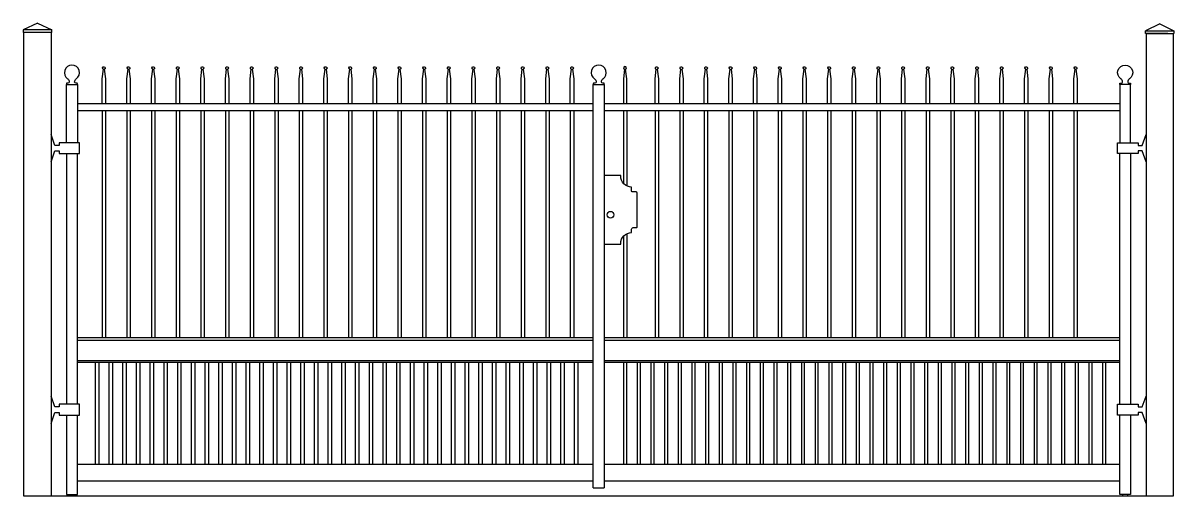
# Model space of a CAD drawing. Header units: millimetres. Extents: x 19.77 to 23.97, y 30.42 to 32.15.
import ezdxf

# ---------------------------------------------------------------- set-up
doc = ezdxf.new("R2010")
doc.units = ezdxf.units.MM

# ---------------------------------------------------------------- blocks, each defined once
blk = doc.blocks.new('*U77')
at = {"color": 0}
for p, q in [((0.1, 1.727), (0.0477, 1.7019)), ((0.1, 1.727), (0.1523, 1.7019)), ((0.1523, 1.7019), (0.0477, 1.7019)), ((0.0477, 1.7019), (0.0477, 1.6918)), ((0.1523, 1.6918), (0.0477, 1.6918)), ((0.05, 1.6918), (0.05, 0)), ((0.15, 1.6918), (0.15, 0)), ((0.1523, 1.6918), (0.1523, 1.7019)), ((4.1998, 1.7235), (4.1477, 1.6985)), ((4.1477, 1.6884), (4.1477, 1.6985)), ((4.1477, 1.6985), (4.252, 1.6985)), ((4.1497, 1.6884), (4.1477, 1.6884)), ((4.1497, 1.6884), (4.25, 1.6884)), ((4.23, 1.6884), (4.1497, 1.6884)), ((4.15, 1.6884), (4.15, 0)), ((4.1998, 1.7235), (4.252, 1.6985)), ((4.252, 1.6884), (4.25, 1.6884)), ((4.25, 0), (4.25, 1.6884)), ((4.252, 1.6985), (4.252, 1.6884)), ((0.2063, 1.2901), (0.2063, 1.5029)), ((0.2463, 1.5029), (0.2463, 1.2901)), ((2.1308, 0.0301), (2.1308, 1.5029)), ((2.1708, 1.5029), (2.1708, 0.0301)), ((4.0537, 1.5029), (4.0537, 1.2901)), ((4.0937, 1.2901), (4.0937, 1.5029)), ((0.2463, 1.4328), (2.1308, 1.4328)), ((2.1708, 1.4328), (4.0537, 1.4328)), ((0.2463, 1.4078), (2.1308, 1.4078)), ((2.1708, 1.4078), (4.0537, 1.4078)), ((2.2406, 1.4078), (2.2406, 1.1418)), ((2.2528, 1.4078), (2.2528, 1.1322)), ((0.2063, 1.2501), (0.2063, 0.3349)), ((0.2463, 0.3349), (0.2463, 1.2501)), ((4.0537, 0.3349), (4.0537, 1.2501)), ((4.0937, 1.2501), (4.0937, 0.3349)), ((2.2406, 0.9481), (2.2406, 0.5779)), ((2.2528, 0.9577), (2.2528, 0.5779)), ((2.1308, 0.5779), (0.2463, 0.5779)), ((0.2463, 0.5695), (2.1308, 0.5695)), ((4.0537, 0.5779), (2.1708, 0.5779)), ((2.1708, 0.5695), (4.0537, 0.5695)), ((0.2463, 0.495), (2.1308, 0.495)), ((2.1308, 0.487), (0.2463, 0.487)), ((2.1708, 0.495), (4.0537, 0.495)), ((4.0537, 0.487), (2.1708, 0.487)), ((0.2063, 0.2949), (0.2063, 0.0051)), ((0.2463, 0.0051), (0.2463, 0.2949)), ((4.0537, 0.0051), (4.0537, 0.2949)), ((4.0937, 0.2949), (4.0937, 0.0051)), ((2.1308, 0.1151), (0.2463, 0.1151)), ((4.0537, 0.1151), (2.1708, 0.1151)), ((0.2463, 0.055), (2.1308, 0.055)), ((2.1708, 0.055), (4.0537, 0.055)), ((0.2063, 0.0051), (0.2463, 0.0051)), ((0.2163, 0), (0.2163, 0.0051)), ((0.2363, 0.0051), (0.2363, 0)), ((2.1308, 0.0301), (2.1708, 0.0301)), ((4.0937, 0.0051), (4.0537, 0.0051)), ((4.0637, 0.0051), (4.0637, 0)), ((4.0837, 0), (4.0837, 0.0051)), ((0.05, 0), (4.25, 0))]:
    blk.add_line(p, q, dxfattribs=at)
at = {"ltscale": 0.0025}
for p, q in [((0.3369, 1.4078), (0.3369, 0.5779)), ((0.3491, 1.4078), (0.3491, 0.5779)), ((0.4269, 1.4078), (0.4269, 0.5779)), ((0.4391, 1.4078), (0.4391, 0.5779)), ((0.5169, 1.4078), (0.5169, 0.5779)), ((0.5291, 1.4078), (0.5291, 0.5779)), ((0.6069, 1.4078), (0.6069, 0.5779)), ((0.6191, 1.4078), (0.6191, 0.5779)), ((0.6969, 1.4078), (0.6969, 0.5779)), ((0.7091, 1.4078), (0.7091, 0.5779)), ((0.7869, 1.4078), (0.7869, 0.5779)), ((0.7991, 1.4078), (0.7991, 0.5779)), ((0.8769, 1.4078), (0.8769, 0.5779)), ((0.8891, 1.4078), (0.8891, 0.5779)), ((0.9669, 1.4078), (0.9669, 0.5779)), ((0.9791, 1.4078), (0.9791, 0.5779)), ((1.0569, 1.4078), (1.0569, 0.5779)), ((1.0691, 1.4078), (1.0691, 0.5779)), ((1.1469, 1.4078), (1.1469, 0.5779)), ((1.1591, 1.4078), (1.1591, 0.5779)), ((1.2369, 1.4078), (1.2369, 0.5779)), ((1.2491, 1.4078), (1.2491, 0.5779)), ((1.3269, 1.4078), (1.3269, 0.5779)), ((1.3391, 1.4078), (1.3391, 0.5779)), ((1.4169, 1.4078), (1.4169, 0.5779)), ((1.4291, 1.4078), (1.4291, 0.5779)), ((1.5069, 1.4078), (1.5069, 0.5779)), ((1.5191, 1.4078), (1.5191, 0.5779)), ((1.5969, 1.4078), (1.5969, 0.5779)), ((1.6091, 1.4078), (1.6091, 0.5779)), ((1.6869, 1.4078), (1.6869, 0.5779)), ((1.6991, 1.4078), (1.6991, 0.5779)), ((1.7769, 1.4078), (1.7769, 0.5779)), ((1.7891, 1.4078), (1.7891, 0.5779)), ((1.8669, 1.4078), (1.8669, 0.5779)), ((1.8791, 1.4078), (1.8791, 0.5779)), ((1.9569, 1.4078), (1.9569, 0.5779)), ((1.9691, 1.4078), (1.9691, 0.5779)), ((2.0469, 1.4078), (2.0469, 0.5779)), ((2.0591, 1.4078), (2.0591, 0.5779)), ((2.3563, 1.4078), (2.3563, 0.5779)), ((2.3685, 1.4078), (2.3685, 0.5779)), ((2.4463, 1.4078), (2.4463, 0.5779)), ((2.4585, 1.4078), (2.4585, 0.5779)), ((2.5363, 1.4078), (2.5363, 0.5779)), ((2.5485, 1.4078), (2.5485, 0.5779)), ((2.6263, 1.4078), (2.6263, 0.5779)), ((2.6385, 1.4078), (2.6385, 0.5779)), ((2.7163, 1.4078), (2.7163, 0.5779)), ((2.7285, 1.4078), (2.7285, 0.5779)), ((2.8063, 1.4078), (2.8063, 0.5779)), ((2.8185, 1.4078), (2.8185, 0.5779)), ((2.8963, 1.4078), (2.8963, 0.5779)), ((2.9085, 1.4078), (2.9085, 0.5779)), ((2.9863, 1.4078), (2.9863, 0.5779)), ((2.9985, 1.4078), (2.9985, 0.5779)), ((3.0763, 1.4078), (3.0763, 0.5779)), ((3.0885, 1.4078), (3.0885, 0.5779)), ((3.1663, 1.4078), (3.1663, 0.5779)), ((3.1785, 1.4078), (3.1785, 0.5779)), ((3.2563, 1.4078), (3.2563, 0.5779)), ((3.2685, 1.4078), (3.2685, 0.5779)), ((3.3463, 1.4078), (3.3463, 0.5779)), ((3.3585, 1.4078), (3.3585, 0.5779)), ((3.4363, 1.4078), (3.4363, 0.5779)), ((3.4485, 1.4078), (3.4485, 0.5779)), ((3.5263, 1.4078), (3.5263, 0.5779)), ((3.5385, 1.4078), (3.5385, 0.5779)), ((3.6163, 1.4078), (3.6163, 0.5779)), ((3.6285, 1.4078), (3.6285, 0.5779)), ((3.7063, 1.4078), (3.7063, 0.5779)), ((3.7185, 1.4078), (3.7185, 0.5779)), ((3.7963, 1.4078), (3.7963, 0.5779)), ((3.8085, 1.4078), (3.8085, 0.5779)), ((3.8863, 1.4078), (3.8863, 0.5779)), ((3.8985, 1.4078), (3.8985, 0.5779))]:
    blk.add_line(p, q, dxfattribs=at)
for p, q in [((0.3127, 0.115), (0.3127, 0.487)), ((0.3247, 0.487), (0.3247, 0.115)), ((0.3627, 0.115), (0.3627, 0.487)), ((0.3747, 0.487), (0.3747, 0.115)), ((0.4127, 0.115), (0.4127, 0.487)), ((0.4247, 0.487), (0.4247, 0.115)), ((0.4627, 0.115), (0.4627, 0.487)), ((0.4747, 0.487), (0.4747, 0.115)), ((0.5127, 0.115), (0.5127, 0.487)), ((0.5247, 0.487), (0.5247, 0.115)), ((0.5627, 0.115), (0.5627, 0.487)), ((0.5747, 0.487), (0.5747, 0.115)), ((0.6127, 0.115), (0.6127, 0.487)), ((0.6247, 0.487), (0.6247, 0.115)), ((0.6627, 0.115), (0.6627, 0.487)), ((0.6747, 0.487), (0.6747, 0.115)), ((0.7127, 0.115), (0.7127, 0.487)), ((0.7247, 0.487), (0.7247, 0.115)), ((0.7627, 0.115), (0.7627, 0.487)), ((0.7747, 0.487), (0.7747, 0.115)), ((0.8127, 0.115), (0.8127, 0.487)), ((0.8247, 0.487), (0.8247, 0.115)), ((0.8627, 0.115), (0.8627, 0.487)), ((0.8747, 0.487), (0.8747, 0.115)), ((0.9127, 0.115), (0.9127, 0.487)), ((0.9247, 0.487), (0.9247, 0.115)), ((0.9627, 0.115), (0.9627, 0.487)), ((0.9747, 0.487), (0.9747, 0.115)), ((1.0127, 0.115), (1.0127, 0.487)), ((1.0247, 0.487), (1.0247, 0.115)), ((1.0627, 0.115), (1.0627, 0.487)), ((1.0747, 0.487), (1.0747, 0.115)), ((1.1127, 0.115), (1.1127, 0.487)), ((1.1247, 0.487), (1.1247, 0.115)), ((1.1627, 0.115), (1.1627, 0.487)), ((1.1747, 0.487), (1.1747, 0.115)), ((1.2127, 0.115), (1.2127, 0.487)), ((1.2247, 0.487), (1.2247, 0.115)), ((1.2627, 0.115), (1.2627, 0.487)), ((1.2747, 0.487), (1.2747, 0.115)), ((1.3127, 0.115), (1.3127, 0.487)), ((1.3247, 0.487), (1.3247, 0.115)), ((1.3627, 0.115), (1.3627, 0.487)), ((1.3747, 0.487), (1.3747, 0.115)), ((1.4127, 0.115), (1.4127, 0.487)), ((1.4247, 0.487), (1.4247, 0.115)), ((1.4627, 0.115), (1.4627, 0.487)), ((1.4747, 0.487), (1.4747, 0.115)), ((1.5127, 0.115), (1.5127, 0.487)), ((1.5247, 0.487), (1.5247, 0.115)), ((1.5627, 0.115), (1.5627, 0.487)), ((1.5747, 0.487), (1.5747, 0.115)), ((1.6127, 0.115), (1.6127, 0.487)), ((1.6247, 0.487), (1.6247, 0.115)), ((1.6627, 0.115), (1.6627, 0.487)), ((1.6747, 0.487), (1.6747, 0.115)), ((1.7127, 0.115), (1.7127, 0.487)), ((1.7247, 0.487), (1.7247, 0.115)), ((1.7627, 0.115), (1.7627, 0.487)), ((1.7747, 0.487), (1.7747, 0.115)), ((1.8127, 0.115), (1.8127, 0.487)), ((1.8247, 0.487), (1.8247, 0.115)), ((1.8627, 0.115), (1.8627, 0.487)), ((1.8747, 0.487), (1.8747, 0.115)), ((1.9127, 0.115), (1.9127, 0.487)), ((1.9247, 0.487), (1.9247, 0.115)), ((1.9627, 0.115), (1.9627, 0.487)), ((1.9747, 0.487), (1.9747, 0.115)), ((2.0127, 0.115), (2.0127, 0.487)), ((2.0247, 0.487), (2.0247, 0.115)), ((2.0627, 0.115), (2.0627, 0.487)), ((2.0747, 0.487), (2.0747, 0.115)), ((2.2408, 0.487), (2.2408, 0.115)), ((2.2528, 0.115), (2.2528, 0.487)), ((2.2908, 0.487), (2.2908, 0.115)), ((2.3028, 0.115), (2.3028, 0.487)), ((2.3408, 0.487), (2.3408, 0.115)), ((2.3528, 0.115), (2.3528, 0.487)), ((2.3908, 0.487), (2.3908, 0.115)), ((2.4028, 0.115), (2.4028, 0.487)), ((2.4408, 0.487), (2.4408, 0.115)), ((2.4528, 0.115), (2.4528, 0.487)), ((2.4908, 0.487), (2.4908, 0.115)), ((2.5028, 0.115), (2.5028, 0.487)), ((2.5408, 0.487), (2.5408, 0.115)), ((2.5528, 0.115), (2.5528, 0.487)), ((2.5908, 0.487), (2.5908, 0.115)), ((2.6028, 0.115), (2.6028, 0.487)), ((2.6408, 0.487), (2.6408, 0.115)), ((2.6528, 0.115), (2.6528, 0.487)), ((2.6908, 0.487), (2.6908, 0.115)), ((2.7028, 0.115), (2.7028, 0.487)), ((2.7408, 0.487), (2.7408, 0.115)), ((2.7528, 0.115), (2.7528, 0.487)), ((2.7908, 0.487), (2.7908, 0.115)), ((2.8028, 0.115), (2.8028, 0.487)), ((2.8408, 0.487), (2.8408, 0.115)), ((2.8528, 0.115), (2.8528, 0.487)), ((2.8908, 0.487), (2.8908, 0.115)), ((2.9028, 0.115), (2.9028, 0.487)), ((2.9408, 0.487), (2.9408, 0.115)), ((2.9528, 0.115), (2.9528, 0.487)), ((2.9908, 0.487), (2.9908, 0.115)), ((3.0028, 0.115), (3.0028, 0.487)), ((3.0408, 0.487), (3.0408, 0.115)), ((3.0528, 0.115), (3.0528, 0.487)), ((3.0908, 0.487), (3.0908, 0.115)), ((3.1028, 0.115), (3.1028, 0.487)), ((3.1408, 0.487), (3.1408, 0.115)), ((3.1528, 0.115), (3.1528, 0.487)), ((3.1908, 0.487), (3.1908, 0.115)), ((3.2028, 0.115), (3.2028, 0.487)), ((3.2408, 0.487), (3.2408, 0.115)), ((3.2528, 0.115), (3.2528, 0.487)), ((3.2908, 0.487), (3.2908, 0.115)), ((3.3028, 0.115), (3.3028, 0.487)), ((3.3408, 0.487), (3.3408, 0.115)), ((3.3528, 0.115), (3.3528, 0.487)), ((3.3908, 0.487), (3.3908, 0.115)), ((3.4028, 0.115), (3.4028, 0.487)), ((3.4408, 0.487), (3.4408, 0.115)), ((3.4528, 0.115), (3.4528, 0.487)), ((3.4908, 0.487), (3.4908, 0.115)), ((3.5028, 0.115), (3.5028, 0.487)), ((3.5408, 0.487), (3.5408, 0.115)), ((3.5528, 0.115), (3.5528, 0.487)), ((3.5908, 0.487), (3.5908, 0.115)), ((3.6028, 0.115), (3.6028, 0.487)), ((3.6408, 0.487), (3.6408, 0.115)), ((3.6528, 0.115), (3.6528, 0.487)), ((3.6908, 0.487), (3.6908, 0.115)), ((3.7028, 0.115), (3.7028, 0.487)), ((3.7408, 0.487), (3.7408, 0.115)), ((3.7528, 0.115), (3.7528, 0.487)), ((3.7908, 0.487), (3.7908, 0.115)), ((3.8028, 0.115), (3.8028, 0.487)), ((3.8408, 0.487), (3.8408, 0.115)), ((3.8528, 0.115), (3.8528, 0.487)), ((3.8908, 0.487), (3.8908, 0.115)), ((3.9028, 0.115), (3.9028, 0.487)), ((3.9408, 0.487), (3.9408, 0.115)), ((3.9528, 0.115), (3.9528, 0.487)), ((3.9908, 0.487), (3.9908, 0.115)), ((4.0028, 0.115), (4.0028, 0.487))]:
    blk.add_line(p, q)
at = {"color": 0}
for points in [[(0.2063, 1.5057), (0.2063, 1.5029), (0.2463, 1.5029), (0.2463, 1.5057, 0.44383), (0.2452, 1.5069), (0.2412, 1.5069, -0.369393), (0.2359, 1.5114), (0.2358, 1.5119, -0.200405), (0.2415, 1.5228), (0.242, 1.5231, 0.735898), (0.2263, 1.5733, 0.735622), (0.2107, 1.5231), (0.2112, 1.5227, -0.200134), (0.2168, 1.5119), (0.2168, 1.5114, -0.371143), (0.2115, 1.5069), (0.2075, 1.5069, 0.414214)], [(2.1308, 1.5057), (2.1308, 1.5029), (2.1708, 1.5029), (2.1708, 1.5057, 0.44383), (2.1697, 1.5069), (2.1657, 1.5069, -0.369393), (2.1604, 1.5114), (2.1603, 1.5119, -0.200405), (2.166, 1.5228), (2.1664, 1.5231, 0.735898), (2.1508, 1.5733, 0.735622), (2.1352, 1.5231), (2.1357, 1.5227, -0.200134), (2.1413, 1.5119), (2.1413, 1.5114, -0.371143), (2.136, 1.5069), (2.132, 1.5069, 0.414214)], [(4.0937, 1.5057), (4.0937, 1.5029), (4.0537, 1.5029), (4.0537, 1.5057, -0.44383), (4.0548, 1.5069), (4.0588, 1.5069, 0.369393), (4.0641, 1.5114), (4.0642, 1.5119, 0.200405), (4.0585, 1.5228), (4.058, 1.5231, -0.735898), (4.0737, 1.5733, -0.735622), (4.0893, 1.5231), (4.0888, 1.5227, 0.200134), (4.0832, 1.5119), (4.0832, 1.5114, 0.371143), (4.0885, 1.5069), (4.0925, 1.5069, -0.414214)], [(2.2709, 1.128, -0.414819), (2.2309, 1.1681), (2.2309, 1.17), (2.1708, 1.17), (2.1708, 0.92), (2.2309, 0.92), (2.2309, 0.9218, -0.41448), (2.2709, 0.962), (2.2709, 0.9748, -0.414214), (2.276, 0.98), (2.2876, 0.98, 0.414214), (2.2909, 0.9832), (2.2909, 1.1059, 0.414214), (2.2868, 1.11), (2.2743, 1.11, -0.414214), (2.2709, 1.1134)]]:
    blk.add_lwpolyline(points, format="xyb", close=True, dxfattribs=at)
for points in [[(0.3369, 1.4328), (0.3369, 1.5228), (0.3414, 1.558, -6.041612), (0.3446, 1.5579), (0.3491, 1.5227), (0.3491, 1.4328)], [(0.4269, 1.4328), (0.4269, 1.5228), (0.4314, 1.558, -6.041612), (0.4346, 1.5579), (0.4391, 1.5227), (0.4391, 1.4328)], [(0.5169, 1.4328), (0.5169, 1.5228), (0.5214, 1.558, -6.041612), (0.5246, 1.5579), (0.5291, 1.5227), (0.5291, 1.4328)], [(0.6069, 1.4328), (0.6069, 1.5228), (0.6114, 1.558, -6.041612), (0.6146, 1.5579), (0.6191, 1.5227), (0.6191, 1.4328)], [(0.6969, 1.4328), (0.6969, 1.5228), (0.7014, 1.558, -6.041612), (0.7046, 1.5579), (0.7091, 1.5227), (0.7091, 1.4328)], [(0.7869, 1.4328), (0.7869, 1.5228), (0.7914, 1.558, -6.041612), (0.7946, 1.5579), (0.7991, 1.5227), (0.7991, 1.4328)], [(0.8769, 1.4328), (0.8769, 1.5228), (0.8814, 1.558, -6.041612), (0.8846, 1.5579), (0.8891, 1.5227), (0.8891, 1.4328)], [(0.9669, 1.4328), (0.9669, 1.5228), (0.9714, 1.558, -6.041612), (0.9746, 1.5579), (0.9791, 1.5227), (0.9791, 1.4328)], [(1.0569, 1.4328), (1.0569, 1.5228), (1.0614, 1.558, -6.041612), (1.0646, 1.5579), (1.0691, 1.5227), (1.0691, 1.4328)], [(1.1469, 1.4328), (1.1469, 1.5228), (1.1514, 1.558, -6.041612), (1.1546, 1.5579), (1.1591, 1.5227), (1.1591, 1.4328)], [(1.2369, 1.4328), (1.2369, 1.5228), (1.2414, 1.558, -6.041612), (1.2446, 1.5579), (1.2491, 1.5227), (1.2491, 1.4328)], [(1.3269, 1.4328), (1.3269, 1.5228), (1.3314, 1.558, -6.041612), (1.3346, 1.5579), (1.3391, 1.5227), (1.3391, 1.4328)], [(1.4169, 1.4328), (1.4169, 1.5228), (1.4214, 1.558, -6.041612), (1.4246, 1.5579), (1.4291, 1.5227), (1.4291, 1.4328)], [(1.5069, 1.4328), (1.5069, 1.5228), (1.5114, 1.558, -6.041612), (1.5146, 1.5579), (1.5191, 1.5227), (1.5191, 1.4328)], [(1.5969, 1.4328), (1.5969, 1.5228), (1.6014, 1.558, -6.041612), (1.6046, 1.5579), (1.6091, 1.5227), (1.6091, 1.4328)], [(1.6869, 1.4328), (1.6869, 1.5228), (1.6914, 1.558, -6.041612), (1.6946, 1.5579), (1.6991, 1.5227), (1.6991, 1.4328)], [(1.7769, 1.4328), (1.7769, 1.5228), (1.7814, 1.558, -6.041612), (1.7846, 1.5579), (1.7891, 1.5227), (1.7891, 1.4328)], [(1.8669, 1.4328), (1.8669, 1.5228), (1.8714, 1.558, -6.041612), (1.8746, 1.5579), (1.8791, 1.5227), (1.8791, 1.4328)], [(1.9569, 1.4328), (1.9569, 1.5228), (1.9614, 1.558, -6.041612), (1.9646, 1.5579), (1.9691, 1.5227), (1.9691, 1.4328)], [(2.0469, 1.4328), (2.0469, 1.5228), (2.0514, 1.558, -6.041612), (2.0546, 1.5579), (2.0591, 1.5227), (2.0591, 1.4328)], [(2.3563, 1.4328), (2.3563, 1.5228), (2.3608, 1.558, -6.041612), (2.364, 1.5579), (2.3685, 1.5227), (2.3685, 1.4328)], [(2.4463, 1.4328), (2.4463, 1.5228), (2.4508, 1.558, -6.041612), (2.454, 1.5579), (2.4585, 1.5227), (2.4585, 1.4328)], [(2.5363, 1.4328), (2.5363, 1.5228), (2.5408, 1.558, -6.041612), (2.544, 1.5579), (2.5485, 1.5227), (2.5485, 1.4328)], [(2.6263, 1.4328), (2.6263, 1.5228), (2.6308, 1.558, -6.041612), (2.634, 1.5579), (2.6385, 1.5227), (2.6385, 1.4328)], [(2.7163, 1.4328), (2.7163, 1.5228), (2.7208, 1.558, -6.041612), (2.724, 1.5579), (2.7285, 1.5227), (2.7285, 1.4328)], [(2.8063, 1.4328), (2.8063, 1.5228), (2.8108, 1.558, -6.041612), (2.814, 1.5579), (2.8185, 1.5227), (2.8185, 1.4328)], [(2.8963, 1.4328), (2.8963, 1.5228), (2.9008, 1.558, -6.041612), (2.904, 1.5579), (2.9085, 1.5227), (2.9085, 1.4328)], [(2.9863, 1.4328), (2.9863, 1.5228), (2.9908, 1.558, -6.041612), (2.994, 1.5579), (2.9985, 1.5227), (2.9985, 1.4328)], [(3.0763, 1.4328), (3.0763, 1.5228), (3.0808, 1.558, -6.041612), (3.084, 1.5579), (3.0885, 1.5227), (3.0885, 1.4328)], [(3.1663, 1.4328), (3.1663, 1.5228), (3.1708, 1.558, -6.041612), (3.174, 1.5579), (3.1785, 1.5227), (3.1785, 1.4328)], [(3.2563, 1.4328), (3.2563, 1.5228), (3.2608, 1.558, -6.041612), (3.264, 1.5579), (3.2685, 1.5227), (3.2685, 1.4328)], [(3.3463, 1.4328), (3.3463, 1.5228), (3.3508, 1.558, -6.041612), (3.354, 1.5579), (3.3585, 1.5227), (3.3585, 1.4328)], [(3.4363, 1.4328), (3.4363, 1.5228), (3.4408, 1.558, -6.041612), (3.444, 1.5579), (3.4485, 1.5227), (3.4485, 1.4328)], [(3.5263, 1.4328), (3.5263, 1.5228), (3.5308, 1.558, -6.041612), (3.534, 1.5579), (3.5385, 1.5227), (3.5385, 1.4328)], [(3.6163, 1.4328), (3.6163, 1.5228), (3.6208, 1.558, -6.041612), (3.624, 1.5579), (3.6285, 1.5227), (3.6285, 1.4328)], [(3.7063, 1.4328), (3.7063, 1.5228), (3.7108, 1.558, -6.041612), (3.714, 1.5579), (3.7185, 1.5227), (3.7185, 1.4328)], [(3.7963, 1.4328), (3.7963, 1.5228), (3.8008, 1.558, -6.041612), (3.804, 1.5579), (3.8085, 1.5227), (3.8085, 1.4328)], [(3.8863, 1.4328), (3.8863, 1.5228), (3.8908, 1.558, -6.041612), (3.894, 1.5579), (3.8985, 1.5227), (3.8985, 1.4328)]]:
    blk.add_lwpolyline(points, format="xyb")
blk.add_lwpolyline([(2.2528, 1.4328), (2.2528, 1.5228), (2.2484, 1.558, 6.041612), (2.2451, 1.5579), (2.2406, 1.5227), (2.2406, 1.4328)], format="xyb", dxfattribs=at)
for points in [[(0.2543, 1.2501), (0.2543, 1.2901), (0.1793, 1.2901), (0.1793, 1.2801), (0.1643, 1.2801), (0.15, 1.3201), (0.15, 1.2201), (0.1643, 1.2601), (0.1793, 1.2601), (0.1793, 1.2501), (0.2543, 1.2501)], [(4.0457, 1.2501), (4.0457, 1.2901), (4.1207, 1.2901), (4.1207, 1.2801), (4.1357, 1.2801), (4.15, 1.3201), (4.15, 1.2201), (4.1357, 1.2601), (4.1207, 1.2601), (4.1207, 1.2501), (4.0457, 1.2501)], [(0.2543, 0.2949), (0.2543, 0.3349), (0.1793, 0.3349), (0.1793, 0.3249), (0.1643, 0.3249), (0.15, 0.3649), (0.15, 0.2649), (0.1643, 0.3049), (0.1793, 0.3049), (0.1793, 0.2949), (0.2543, 0.2949)], [(4.0457, 0.2949), (4.0457, 0.3349), (4.1207, 0.3349), (4.1207, 0.3249), (4.1357, 0.3249), (4.15, 0.3649), (4.15, 0.2649), (4.1357, 0.3049), (4.1207, 0.3049), (4.1207, 0.2949), (4.0457, 0.2949)]]:
    blk.add_lwpolyline(points, dxfattribs=at)
blk.add_circle((2.1939, 1.027), 0.0122, dxfattribs=at)

msp = doc.modelspace()

# ---------------------------------------------------------------- block references
msp.add_blockref('*U77', (19.7203, 30.4193))

doc.saveas('drawing.dxf')
